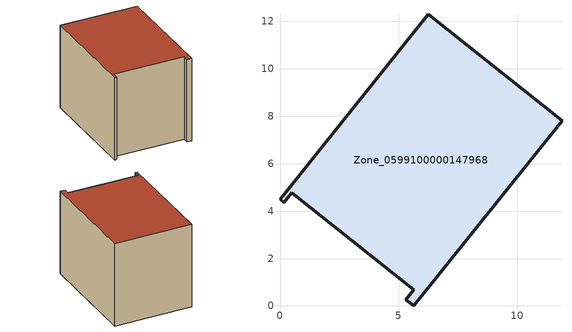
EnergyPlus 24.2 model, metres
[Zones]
Zone_0599100000147968
 floor ground (C_G): 6.24,12.3 11.88,7.81 5.64,0 5.3,0.27 5.64,0.69 0.5,4.78 0.16,4.36 0,4.49 z0.5
 wall outside (C_F): 11.88,7.81 6.24,12.3 0,4.49 0.16,4.36 0.5,4.78 5.64,0.69 5.3,0.27 5.64,0 11.88,7.81 z0.5:8.38
 roof outside (C_R): 5.64,0 11.88,7.81 6.24,12.3 0,4.49 0.16,4.36 0.5,4.78 5.64,0.69 5.3,0.27 z8.38
[BUILDING]
Pand.0599100000147968: North Axis=0; Terrain=City; Loads Convergence Tolerance Value=0.04; Temperature Convergence Tolerance Value=0.4; Solar Distribution=FullExterior; Maximum Number of Warmup Days=25; Minimum Number of Warmup Days=1
[Site:Location]
Rotterdam.The.Hague.AP_ZH_NLD Design_Conditions: Latitude=51.96; Longitude=4.45; Time Zone=1; Elevation=-4.5
[SITE:GROUNDTEMPERATURE:BUILDINGSURFACE]
18, 18, 18, 18, 18, 18, 18, 18, 18, 18, 18, 18
[MATERIAL] Thermal Absorptance=0.9; Solar Absorptance=0.7; Visible Absorptance=0.7
Name | Roughness | Thickness | Conductivity | Density | Specific Heat
G.TC.1965-1974 | MediumSmooth | 0.15 | 0.882353 | 540 | 1210
F.TC.1965-1974 | Rough | 0.3 | 0.697674 | 1920 | 840
R.TC.1965-1974 | MediumRough | 0.2 | 0.232558 | 1500 | 1000
[CONSTRUCTION]
C_G: G.TC.1965-1974
C_F: F.TC.1965-1974
C_R: R.TC.1965-1974
[ZONE]
Zone_0599100000147968: Type=1; Multiplier=1; Ceiling Height=Autocalculate; Volume=Autocalculate; Floor Area=autocalculate; Part of Total Floor Area=Yes
[ZONEINFILTRATION:DESIGNFLOWRATE]
Infil_Zone_0599100000147968: Zone or ZoneList or Space or SpaceList=Zone_0599100000147968; Schedule=AlwaysOn; Design Flow Rate Calculation Method=Flow/Area; Flow Rate per Floor Area=0.003; Constant Term Coefficient=1; Temperature Term Coefficient=0; Velocity Term Coefficient=0; Velocity Squared Term Coefficient=0
[HVACTEMPLATE:ZONE:IDEALLOADSAIRSYSTEM]
Zone_0599100000147968: Maximum Heating Supply Air Temperature=50; Minimum Cooling Supply Air Temperature=13; Maximum Heating Supply Air Humidity Ratio=0.0156; Minimum Cooling Supply Air Humidity Ratio=0.0077; Heating Limit=NoLimit; Cooling Limit=NoLimit; Dehumidification Control Type=ConstantSensibleHeatRatio; Cooling Sensible Heat Ratio=0.7; Dehumidification Setpoint=60; Humidification Control Type=None; Humidification Setpoint=30; Outdoor Air Method=None; Outdoor Air Flow Rate per Person=0.00944; Outdoor Air Flow Rate per Zone Floor Area=0; Outdoor Air Flow Rate per Zone=0; Demand Controlled Ventilation Type=None; Outdoor Air Economizer Type=NoEconomizer; Heat Recovery Type=None; Sensible Heat Recovery Effectiveness=0.7; Latent Heat Recovery Effectiveness=0.65
[ZONECONTROL:THERMOSTAT]
ThermostatControl_Zone_0599100000147968: Zone or ZoneList=Zone_0599100000147968; Control Type Schedule=DualSetpointControlType; Control 1=Thermostat_Zone_0599100000147968; Temperature Difference Between Cutout And Setpoint=0
[THERMOSTATSETPOINT:DUALSETPOINT]
Thermostat_Zone_0599100000147968: Heating Setpoint Temperature Schedule=HeatingSetpoint_Zone_0599100000147968; Cooling Setpoint Temperature Schedule=CoolingSetpoint_Zone_0599100000147968
[SCHEDULE:COMPACT]
HeatingSetpoint_Zone_0599100000147968: Through: 12/31, For: AllDays, Until: 24:00, 21
CoolingSetpoint_Zone_0599100000147968: Through: 12/31, For: AllDays, Until: 24:00, 24
DualSetpointControlType: Through: 12/31, For: AllDays, Until: 24:00, 4
AlwaysOn: Through: 12/31, For: AllDays, Until: 24:00, 1
